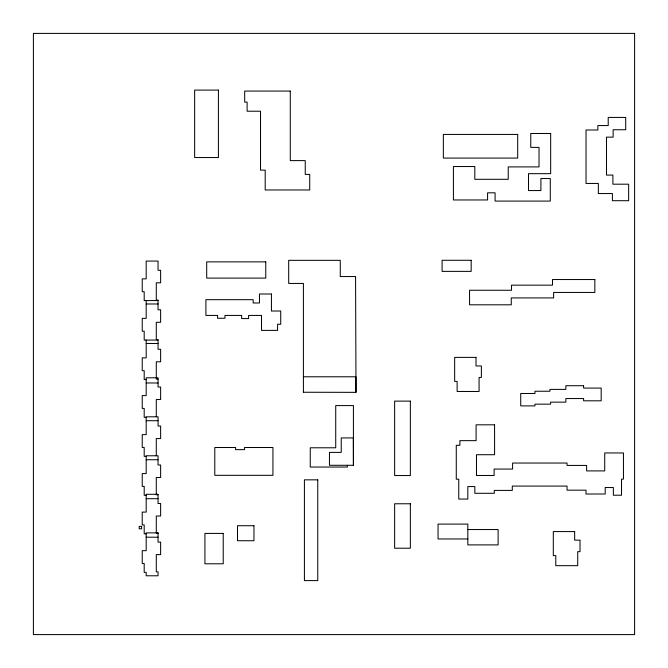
<?xml version="1.0" encoding="UTF-8"?>
<svg xmlns="http://www.w3.org/2000/svg" width="668" height="668" viewBox="0 0 668 668"><rect width="100%" height="100%" fill="white"/><g stroke="black" fill="none" stroke-linecap="round" stroke-linejoin="round"><path stroke-width="1" d="M158.049 300.567L144.196 300.567L144.196 291.682L142.234 291.682L142.234 278.865L146.192 278.865L146.192 261.071L158.049 261.071L158.049 270.289L160.629 270.289L160.629 282.798L156.295 282.798L156.295 300.049L158.049 300.049L158.049 309.793L160.629 309.793L160.629 322.293L156.295 322.293L156.295 339.553L158.049 339.553L158.049 349.289L160.629 349.289L160.629 361.797L156.295 361.797L156.295 379.057L158.049 379.057M146.192 303.982L158.049 303.982M158.049 340.07L144.196 340.07L144.196 331.186L142.234 331.186L142.234 318.369L146.192 318.369L146.192 300.567M146.192 343.477L158.049 343.477M303.406 376.785L355.944 376.785L355.944 392.25M146.192 379.574L144.196 379.574L144.196 370.682L142.234 370.682L142.234 357.873L146.192 357.873L146.192 340.07M146.192 382.981L158.049 382.981M303.406 392.25L356.002 392.35L355.568 276.552L340.271 276.552L340.271 260.336L288.693 260.336L288.693 283.441L303.406 283.441L303.406 392.35M146.192 417.291L144.196 417.291L144.196 408.407L142.234 408.407L142.234 395.59L146.192 395.59L146.192 377.796L158.049 377.796L158.049 387.014L160.629 387.014L160.629 399.522L156.295 399.522L156.295 416.782M146.192 420.706L158.049 420.706M146.192 456.336L144.196 456.336L144.196 447.443L142.234 447.443L142.234 434.634L146.192 434.634L146.192 416.832L158.049 416.782L158.049 426.05L160.629 426.05L160.629 438.559L156.295 438.559L156.295 455.818M146.192 459.743L158.049 459.743M353.422 465.287L329.458 465.287L329.458 452.395L341.239 452.395L341.239 437.932L353.33 437.932L353.422 465.287L353.422 405.585L335.728 405.585L335.728 447.785L310.253 447.785L310.253 467.041L347.393 467.041L347.393 465.287M158.049 494.763L156.295 494.763L156.295 477.503L160.629 477.503L160.629 465.003L158.049 465.003L158.049 455.776L146.192 455.776L146.192 473.579L142.234 473.579L142.234 486.396L144.196 486.396L144.196 495.28L146.192 495.28M146.192 498.695L158.049 498.695M467.825 529.54L498.119 529.54L498.119 544.904L467.825 544.904L467.825 524.088L438.049 524.088L438.049 538.967L467.825 538.967M158.049 533.281L156.295 533.281L156.295 516.022L160.629 516.022L160.629 503.522L158.049 503.522L158.049 494.295L146.192 494.295L146.192 512.097L142.234 512.097L142.234 524.914L144.196 524.914L144.196 533.799L146.192 533.799M146.192 537.206L158.049 537.206M634.6 33.4L33.4 33.4L33.4 634.6L634.6 634.6L634.6 33.4M218.411 90.088L194.647 90.088L194.647 157.548L218.411 157.548L218.411 90.088M290.279 91.073L244.68 91.073L244.68 102.104L247.11 102.104L247.11 111.214L260.528 111.214L260.528 170.14L265.196 170.14L265.196 189.971L309.727 189.971L309.727 174.415L305.251 174.415L305.251 160.612L290.279 160.612L290.279 91.073M625.699 117.426L608.214 117.426L608.214 125.559L597.86 125.559L597.86 129.993L586.036 129.993L586.036 183.449L598.353 183.449L598.353 193.553L612.397 193.553L612.397 200.701L628.655 200.701L628.655 184.193L612.89 184.193L612.89 175.074L606.486 175.074L606.486 137.14L613.14 137.14L613.14 129.742L625.699 129.742L625.699 117.426M550.666 133.491L530.768 133.491L530.768 147.386L539.026 147.386L539.026 166.908L508.231 166.908L508.231 179.3L474.814 179.3L474.814 166.532L453.413 166.532L453.413 199.957L487.582 199.957L487.582 192.818L495.088 192.818L495.088 201.085L550.29 201.085L550.29 178.548L540.905 178.548L540.905 190.564L528.513 190.564L528.513 173.672L550.666 173.672L550.666 133.491M517.692 134.427L443.343 134.427L443.343 158.082L517.692 158.082L517.692 134.427M471.174 260.278L442.091 260.278L442.091 271.375L471.174 271.375L471.174 260.278M265.764 261.873L206.696 261.873L206.696 278.097L265.764 278.097L265.764 261.873M594.846 279.541L552.486 279.541L552.486 285.161L511.529 285.161L511.529 290.263L469.554 290.263L469.554 304.808L511.279 304.808L511.279 297.92L553.638 297.92L553.638 292.434L594.846 292.434L594.846 279.541M271.433 294.004L259.46 294.004L259.46 302.988L253.164 302.988L253.164 299.681L205.911 299.681L205.911 315.43L217.568 315.43L217.568 318.26L224.966 318.26L224.966 315.43L241.666 315.43L241.666 318.578L248.596 318.578L248.596 315.43L261.514 315.43L261.514 330.393L277.579 330.393L277.579 324.247L280.727 324.247L280.727 311.021L271.433 311.021L271.433 294.004M476.017 357.388L454.657 357.388L454.657 381.403L457.137 381.403L457.137 391.481L479.081 391.481L479.081 377.445L481.377 377.445L481.377 365.964L476.017 365.964L476.017 357.388M583.607 385.712L565.846 385.712L565.846 389.394L549.939 389.394L549.939 391.239L534.959 391.239L534.959 393.494L520.723 393.494L520.723 405.885L534.959 405.885L534.959 404.157L550.624 404.157L550.624 402.144L565.846 402.144L565.846 398.546L583.607 398.546L583.607 400.808L601.183 400.808L601.183 388.083L583.607 388.083L583.607 385.712M410.352 401.117L394.638 401.117L394.638 475.541L410.352 475.541L410.352 401.117M494.579 424.815L476.092 424.815L476.092 440.655L459.885 440.655L459.885 445.305L456.269 445.305L456.269 479.198L458.757 479.198L458.757 499.054L467.825 499.054L467.825 486.571L474.839 486.571L474.839 493.293L494.287 493.293L494.287 490.412L512.289 490.412L512.289 486.087L567.048 486.087L567.048 490.17L585.995 490.17L585.995 494.011L605.2 494.011L605.2 487.531L613.358 487.531L613.358 495.213L621.524 495.213L621.524 479.123L623.444 479.123L623.444 452.954L604.715 452.954L604.715 470.907L586.621 470.907L586.621 465.429L567.048 465.429L567.048 463.041L512.598 463.041L512.598 469.07L494.12 469.07L494.12 475.482L476.476 475.482L476.476 454.716L494.579 454.716L494.579 424.815M235.595 447.51L214.787 447.51L214.787 475.315L272.936 475.315L272.936 447.51L244.546 447.51L244.546 449.647L235.595 449.647L235.595 447.51M317.759 479.841L304.416 479.841L304.416 580.609L317.759 580.609L317.759 479.841M410.352 503.764L394.638 503.764L394.638 548.219L410.352 548.219L410.352 503.764M253.957 525.724L237.491 525.724L237.491 540.729L253.957 540.729L253.957 525.724M141.616 526.384L139.211 526.384L139.211 528.789L141.616 528.789L141.616 526.384M574.664 531.578L553.304 531.578L553.304 555.592L555.784 555.592L555.784 565.671L577.728 565.671L577.728 551.643L580.024 551.643L580.024 540.153L574.664 540.153L574.664 531.578M158.049 532.872L146.192 532.872L146.192 550.674L142.234 550.674L142.234 563.491L144.196 563.491L144.196 572.376L146.192 572.376L146.192 575.783L158.049 575.783L158.049 571.858L156.295 571.858L156.295 554.599L160.629 554.599L160.629 542.099L158.049 542.099L158.049 532.872M223.221 533.415L204.926 533.415L204.926 563.784L223.221 563.784L223.221 533.415"/></g></svg>
